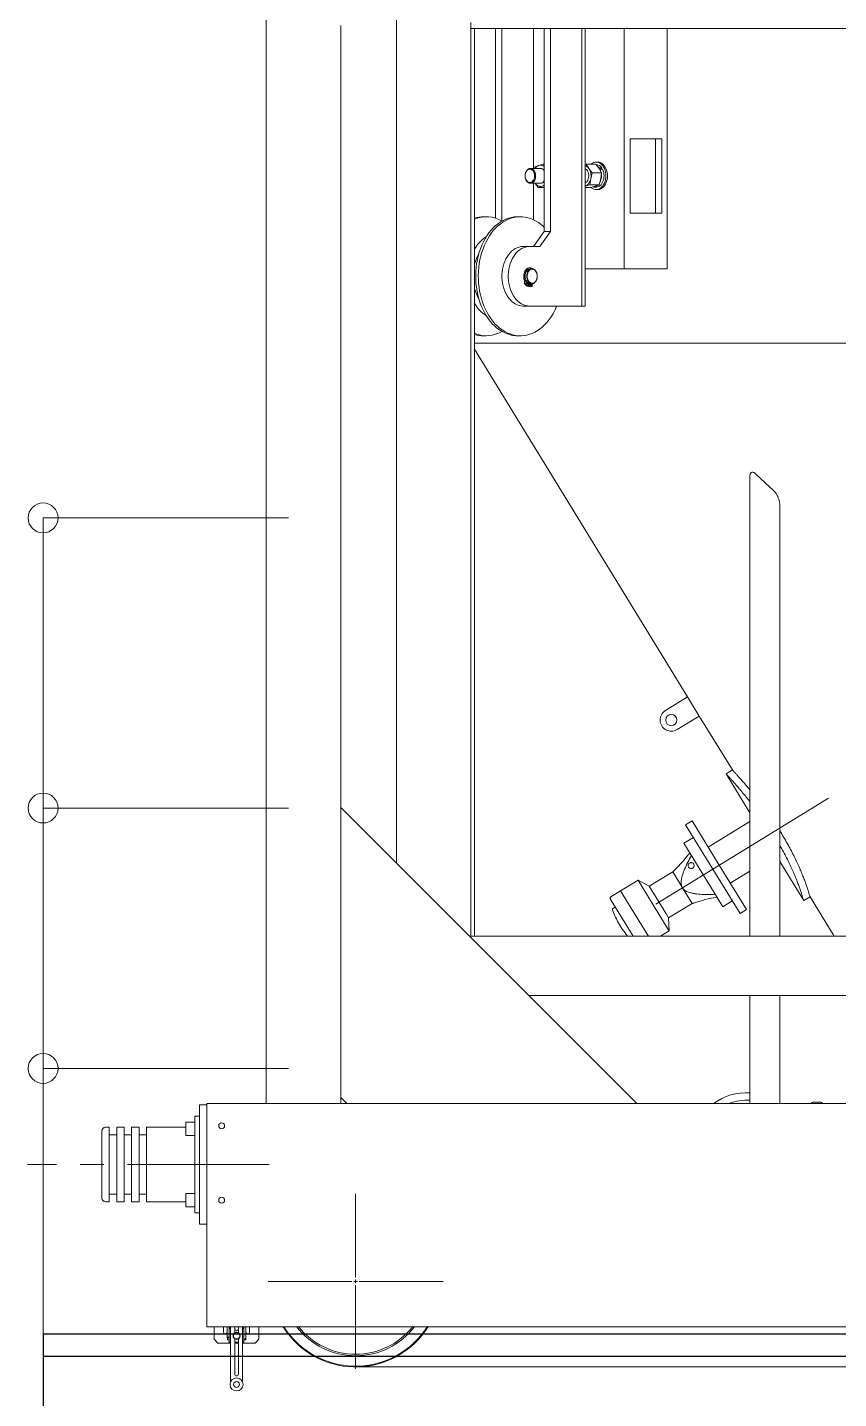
# Model space of a CAD drawing. Header units: millimetres. Extents: x 163705 to 1616509, y 81827 to 302547.
# Drawn here: x 1464665 to 1465755, y 159073 to 160916 of the extents above; entities that cross this region are included whole.
import ezdxf

# ---------------------------------------------------------------- set-up
doc = ezdxf.new("R2010")
doc.units = ezdxf.units.MM
doc.header["$LTSCALE"] = 10
doc.linetypes.add('CENTER2', pattern=[28.575, 19.05, -3.175, 3.175, -3.175])
for name, color, linetype, lineweight in [('1-中心线', 1, 'CENTER2', 0), ('1-护栏', 4, 'Continuous', 18), ('1-设备轮廓', 2, 'Continuous', 18)]:
    doc.layers.add(name, color=color, linetype=linetype, lineweight=lineweight)

# ---------------------------------------------------------------- blocks, each defined once
blk = doc.blocks.new('SW_CENTERMARKSYMBOL_1')
at = {"lineweight": 18}
for p, q in [((0, 5), (0, 117.5)), ((-5, 0), (-117.5, 0)), ((0, 0), (-2.5, 0)), ((0, 0), (0, 2.5)), ((0, 0), (0, -2.5)), ((0, 0), (2.5, 0)), ((5, 0), (117.5, 0)), ((0, -5), (0, -117.5))]:
    blk.add_line(p, q, dxfattribs=at)
blk = doc.blocks.new('G$C4100961E')
for p, q in [((580.8, 386.5), (580.8, 2105.7, 18.2)), ((755.8, 709.5), (755.8, 1910.7, 18.2)), ((680.8, 386.5), (680.8, 1835.7, 18.2)), ((855.8, 1839.5), (855.8, 1831.5)), ((2405.8, 1831.5), (855.8, 1831.5)), ((855.8, 611.5), (855.8, 1831.5)), ((860.8, 611.5), (860.8, 1831.5)), ((889, 1831.5), (889, 1576.5)), ((897.5, 1831.5), (897.5, 1572.7)), ((939.9, 1643.5), (939.9, 1831.5)), ((954.1, 1831.5), (954.1, 1558.5)), ((962.6, 1831.5), (962.6, 1558.5)), ((1005, 1458.5), (1005, 1831.5)), ((1009.2, 1831.5), (1009.2, 1458.5)), ((1061.6, 1831.5), (1061.6, 1508.5)), ((1119.3, 1831.5), (1119.3, 1508.5)), ((1112.5, 1683.5), (1070, 1683.5)), ((1070, 1683.5), (1070, 1583.5)), ((1104, 1583.5), (1104, 1683.5)), ((1112.5, 1583.5), (1112.5, 1683.5)), ((949.1, 1643.5), (935.7, 1643.5)), ((941.5, 1645.5), (941, 1643.5)), ((946.8, 1647.4), (941.5, 1645.5)), ((952.8, 1649.3), (946.8, 1647.4)), ((952.8, 1649.3), (954.1, 1649.3)), ((1010.8, 1649.3), (1009.2, 1648.8)), ((1010.8, 1649.3), (1023.4, 1649.3)), ((1018.8, 1637.4), (1014.4, 1643.4)), ((1026.2, 1652), (1024.1, 1652)), ((1027.6, 1643.7), (1028.1, 1644.2)), ((1027.9, 1643.4), (1031.4, 1637.4)), ((1028.1, 1644.2), (1031.6, 1644.2)), ((1029.2, 1642.3), (1028.8, 1641.8)), ((1029.2, 1642.3), (1032.8, 1642.3)), ((1030, 1642.3), (1031.6, 1644.2)), ((935.7, 1623.5), (949.1, 1623.5)), ((939.9, 1574.5), (939.9, 1623.5)), ((941.9, 1623.5), (946.2, 1617.8)), ((1015.5, 1621.6), (1016.8, 1629.5)), ((1016.8, 1629.5), (1018.8, 1637.4)), ((1018.8, 1637.4), (1031.4, 1637.4)), ((1030.2, 1629.5), (1028.1, 1621.6)), ((1031.4, 1637.4), (1030.2, 1629.5)), ((946.2, 1617.8), (951.5, 1619.7)), ((946.2, 1617.8), (954.1, 1617.8)), ((951.5, 1619.7), (954.1, 1620.5)), ((1009.5, 1619.7), (1009.2, 1619.6)), ((1009.2, 1619.6), (1009.5, 1619.7)), ((1009.2, 1617.8), (1016.8, 1617.8)), ((1009.5, 1619.7), (1015.5, 1621.6)), ((1015.5, 1621.6), (1028.1, 1621.6)), ((1022.9, 1619.7), (1016.8, 1617.8)), ((1020.5, 1618.5), (1024.1, 1618.5)), ((1028.1, 1621.6), (1022.9, 1619.7)), ((1024.1, 1615), (1026.2, 1615)), ((876.3, 1578.5), (872.8, 1578.5)), ((922.3, 1578.5), (918.7, 1578.5)), ((1070, 1583.5), (1112.5, 1583.5)), ((954.1, 1558.5), (939.9, 1538.5)), ((962.6, 1558.5), (948.4, 1538.5)), ((962.6, 1558.5), (954.1, 1558.5)), ((862.4, 1537.7), (860.8, 1535)), ((934.3, 1538.5), (925.8, 1538.5)), ((948.4, 1538.5), (934.3, 1538.5)), ((935.3, 1509.8), (934.6, 1509.8)), ((937.8, 1508.5), (935.5, 1508.5)), ((1009.2, 1508.5), (1061.6, 1508.5)), ((1061.6, 1508.5), (1119.3, 1508.5)), ((927.8, 1492.4), (927.6, 1489.1)), ((928.5, 1492.4), (928.3, 1489.1)), ((932, 1485.4), (931.3, 1485.4)), ((932, 1485.4), (932.8, 1489.3)), ((932.2, 1489.7), (932.4, 1489.6)), ((933.8, 1488.7), (933.1, 1484.8)), ((933.8, 1484.8), (933.1, 1484.8)), ((934.5, 1488.7), (933.8, 1484.8)), ((934.3, 1488.7), (933.8, 1488.7)), ((934.5, 1484.6), (935.2, 1484.6)), ((935.5, 1488.5), (937.8, 1488.5)), ((938.3, 1485.5), (939.2, 1488.5)), ((934.3, 1458.5), (925.8, 1458.5)), ((934.3, 1458.5), (1005, 1458.5)), ((1009.2, 1458.5), (1005, 1458.5)), ((1630.8, 1408.5), (860.8, 1408.5)), ((872.8, 1418.5), (876.3, 1418.5)), ((918.7, 1418.5), (922.3, 1418.5)), ((860.8, 1400.4), (1147, 933)), ((1230.8, 1229.9), (1230.8, 611.5)), ((1238.8, 1232.7), (1262.8, 1210.1)), ((1270.8, 1192), (1270.8, 611.5)), ((1117.2, 914.7), (1147, 933)), ((1147, 933), (1162.7, 907.4)), ((1162.7, 907.4), (1132.9, 889.1)), ((1162.7, 907.4), (1207.1, 834.9)), ((1207.1, 834.9), (1198.6, 829.7)), ((1198.6, 829.7), (1230.8, 777.2)), ((1336.5, 796.9), (1104.1, 654.6)), ((1078.8, 386.5), (680.8, 784.5)), ((1152.9, 766.5), (1144.3, 761.3)), ((1180.9, 701.6), (1144.3, 761.3)), ((1189.4, 706.8), (1152.9, 766.5)), ((1230.8, 765.6), (1174.5, 731.1)), ((1154.8, 744.2), (1142, 736.4)), ((1142, 736.4), (1186.6, 663.6)), ((1217.5, 641.9), (1180.9, 701.6)), ((1226, 647.1), (1189.4, 706.8)), ((1270.8, 711.9), (1303, 659.2)), ((1080.4, 686.9), (1056.8, 672.5)), ((1095.4, 678.6), (1080.4, 686.9)), ((1080.4, 686.9), (1116, 628.7)), ((1127, 697.9), (1095.4, 678.6)), ((1127, 697.9), (1140.1, 676.6)), ((1204.3, 682.5), (1230.8, 698.7)), ((1056.8, 672.5), (1043.6, 664.4)), ((1056.8, 672.5), (1092.5, 614.3)), ((1056.8, 672.5), (1092.5, 614.3)), ((1095.4, 678.6), (1117.7, 642.2)), ((1140.1, 676.6), (1153.1, 655.3)), ((1186.6, 663.6), (1194.2, 651.1)), ((1303.1, 659.2), (1311.6, 664.4)), ((1311.6, 664.4), (1343.9, 611.5)), ((1043, 661.7), (1073.7, 611.5)), ((1049.3, 650.3), (1046.1, 648.4)), ((1121.5, 635.9), (1153.1, 655.3)), ((1194.2, 651.1), (1207, 659)), ((1217.5, 641.9), (1226, 647.1)), ((1058.7, 621.9), (1053.4, 630.5)), ((1116, 628.7), (1122.2, 618.7)), ((1117.7, 642.2), (1121.5, 635.9)), ((1122.2, 618.7), (1121.5, 635.9)), ((2405.8, 611.5), (855.8, 611.5)), ((855.8, 611.5), (855.8, 609.5)), ((1059.6, 620.4), (1058.7, 621.9)), ((1092.5, 614.3), (1094.2, 611.5)), ((1092.5, 614.3), (1094.2, 611.5)), ((1110.4, 611.5), (1122.2, 618.7)), ((2327.8, 531.5), (933.8, 531.5)), ((1230.8, 531.5), (1230.8, 386.5)), ((1270.8, 531.5), (1270.8, 386.5)), ((680.8, 394.5), (688.8, 386.5)), ((1325.8, 388.5), (1315.8, 388.5)), ((484.8, 369.5), (490.8, 369.5)), ((484.8, 239.5), (484.8, 369.5)), ((490.8, 384.5), (500.8, 384.5)), ((490.8, 224.5), (490.8, 384.5)), ((490.8, 369.5), (490.8, 239.5)), ((3200.8, 386.5), (500.8, 386.5)), ((500.8, 386.5), (500.8, 383.5)), ((500.8, 383.5), (500.8, 89.5)), ((369.8, 354.5), (364.8, 354.5)), ((369.8, 354.5), (369.8, 254.5)), ((389.8, 354.5), (379.8, 354.5)), ((379.8, 354.5), (379.8, 254.5)), ((389.8, 354.5), (389.8, 254.5)), ((409.8, 354.5), (399.8, 354.5)), ((399.8, 354.5), (399.8, 254.5)), ((409.8, 354.5), (409.8, 254.5)), ((472.8, 354.5), (419.8, 354.5)), ((419.8, 354.5), (419.8, 254.5)), ((472.8, 344), (472.8, 361.5)), ((484.8, 361.5), (472.9, 361.5)), ((359.8, 349.5), (359.8, 259.5)), ((379.8, 344.5), (369.8, 344.5)), ((399.8, 344.5), (389.8, 344.5)), ((419.8, 344.5), (409.8, 344.5)), ((472.8, 343.6), (472.8, 344)), ((472.9, 343.5), (484.8, 343.5)), ((369.8, 264.5), (379.8, 264.5)), ((389.8, 264.5), (399.8, 264.5)), ((409.8, 264.5), (419.8, 264.5)), ((472.8, 247.6), (472.8, 265.5)), ((484.8, 265.5), (472.9, 265.5)), ((364.8, 254.5), (369.8, 254.5)), ((379.8, 254.5), (389.8, 254.5)), ((399.8, 254.5), (409.8, 254.5)), ((419.8, 254.5), (472.8, 254.5)), ((472.9, 247.5), (484.8, 247.5)), ((484.8, 239.5), (490.8, 239.5)), ((490.8, 224.5), (500.8, 224.5)), ((500.8, 89.5), (500.8, 86.5)), ((3200.8, 86.5), (500.8, 86.5)), ((510.8, 86.5), (510.8, 69.5)), ((523.3, 86.5), (523.3, 79.5)), ((528.1, 72.6), (528.1, 86.5)), ((530.8, 82.9), (530.8, 65.8)), ((530.9, 86.5), (530.9, 83.1)), ((532.8, 13.8), (532.8, 86.5)), ((538.3, 86.5), (538.3, 78.3)), ((543.3, 78.3), (543.3, 86.5)), ((548.8, 86.5), (548.8, 13.8)), ((550.7, 83.1), (550.7, 86.5)), ((550.8, 65.8), (550.8, 82.9)), ((553.5, 86.5), (553.5, 72.5)), ((558.3, 79.5), (558.3, 86.5)), ((570.8, 86.5), (570.8, 69.5)), ((510.8, 69.5), (515.8, 64.5)), ((532.8, 64.5), (515.8, 64.5)), ((530.8, 72.6), (528.1, 72.6)), ((528.1, 72.5), (528.1, 72.6)), ((528.3, 72.6), (528.3, 71.6)), ((530.8, 71.6), (528.3, 71.6)), ((528.5, 71.6), (528.5, 69)), ((530.8, 69), (528.5, 69)), ((530.8, 65.8), (532.8, 65.8)), ((538.3, 70.2), (538.3, 22.8)), ((538.3, 65.8), (543.3, 65.8)), ((543.3, 64.5), (538.3, 64.5)), ((543.3, 22.8), (543.3, 70.2)), ((548.8, 65.8), (550.8, 65.8)), ((565.8, 64.5), (548.8, 64.5)), ((553.1, 69), (550.8, 69)), ((553.1, 69), (553.1, 71.1)), ((565.8, 64.5), (570.8, 69.5)), ((532.8, 13.8), (533.6, 13.8)), ((548.8, 13.8), (548, 13.8))]:
    blk.add_line(p, q)
at = {"lineweight": 18}
blk.add_line((700.8, 32.4), (2956.8, 32.4), dxfattribs=at)
at = {"flags": 128}
for points in [[(930.7, 1640.6), (931.7, 1641.8), (932.9, 1642.7), (934.1, 1643.3), (935.5, 1643.5), (936.8, 1643.4), (938.1, 1642.9), (939.3, 1642.1), (940.4, 1641), (941.3, 1639.6), (942, 1638), (942.5, 1636.2), (942.7, 1634.3), (942.7, 1632.4), (942.4, 1630.6), (941.9, 1628.8), (941.2, 1627.2), (940.2, 1625.9), (939.1, 1624.8), (937.9, 1624), (936.6, 1623.6), (935.2, 1623.6), (933.9, 1623.9), (932.6, 1624.5), (931.5, 1625.5), (930.5, 1626.8), (929.7, 1628.3), (929.1, 1630), (928.7, 1631.8), (928.6, 1633.7), (928.8, 1635.6), (929.2, 1637.4), (929.8, 1639.1), (930.7, 1640.6)], [(930.5, 1639.9), (929.6, 1638.5), (929.1, 1636.8), (928.7, 1635.1), (928.6, 1633.3), (928.8, 1631.5), (929.2, 1629.8), (929.9, 1628.2), (930.7, 1626.8), (931.8, 1625.8), (932.9, 1625), (934.2, 1624.6), (935.5, 1624.6), (936.8, 1624.9), (938, 1625.6), (939, 1626.6), (939.9, 1627.9), (940.6, 1629.4), (941.1, 1631.1), (941.3, 1632.9), (941.3, 1634.7), (941, 1636.5), (940.4, 1638.2), (939.7, 1639.6), (938.7, 1640.8), (937.6, 1641.7), (936.4, 1642.3), (935.1, 1642.5), (933.8, 1642.4), (932.6, 1641.9), (931.5, 1641), (930.5, 1639.9)], [(1012, 1626.3), (1012.9, 1627.7), (1013.5, 1629.4), (1014, 1631.2), (1014.2, 1633.1), (1014.1, 1635), (1013.8, 1636.8), (1013.2, 1638.5), (1012.5, 1640.1), (1011.5, 1641.4), (1010.4, 1642.4), (1009.2, 1643.1)], [(1017.3, 1617.8), (1017.5, 1617.6), (1019.1, 1616.4), (1020.9, 1615.6), (1022.7, 1615.2), (1024.5, 1615.1), (1026.3, 1615.3), (1028.1, 1615.9), (1029.8, 1616.9), (1031.3, 1618.2), (1032.8, 1619.7), (1034.1, 1621.6), (1035.1, 1623.7), (1036, 1626), (1036.6, 1628.4), (1037, 1630.9), (1037.2, 1633.5), (1037, 1636), (1036.7, 1638.6), (1036, 1641), (1035.2, 1643.3), (1034.1, 1645.4), (1032.9, 1647.2), (1031.4, 1648.8), (1029.9, 1650.1), (1028.2, 1651.1), (1026.4, 1651.8), (1024.6, 1652), (1022.8, 1652), (1021, 1651.5), (1019.2, 1650.7), (1017.6, 1649.6), (1017.3, 1649.3)], [(1024.1, 1618.5), (1024.6, 1618.5), (1026.2, 1618.8), (1027.8, 1619.4), (1029.3, 1620.4), (1030.6, 1621.6), (1031.8, 1623.2), (1032.8, 1625), (1033.7, 1627), (1034.3, 1629.1), (1034.6, 1631.4), (1034.7, 1633.7), (1034.6, 1636), (1034.2, 1638.2), (1033.6, 1640.3), (1032.8, 1642.3)], [(1026.2, 1615), (1026.6, 1615.1), (1028.4, 1615.3), (1030.2, 1615.9), (1031.9, 1616.9), (1033.5, 1618.2), (1034.9, 1619.7), (1036.2, 1621.6), (1037.3, 1623.7), (1038.1, 1626), (1038.8, 1628.4), (1039.1, 1630.9), (1039.3, 1633.5), (1039.2, 1636), (1038.8, 1638.6), (1038.2, 1641), (1037.3, 1643.3), (1036.3, 1645.4), (1035, 1647.2), (1033.6, 1648.8), (1032, 1650.1), (1030.3, 1651.1), (1028.5, 1651.8), (1026.7, 1652), (1026.2, 1652)], [(1030.3, 1639.5), (1030.1, 1640.3), (1029.2, 1642.3)], [(1016.8, 1629.5), (1016.3, 1627.8), (1015.7, 1626.1), (1014.9, 1624.6), (1014.1, 1623.2), (1013, 1622), (1011.9, 1621), (1010.7, 1620.2), (1009.5, 1619.7)], [(918.7, 1578.5), (917.6, 1578.5), (913.8, 1578.3), (910.1, 1577.6), (906.4, 1576.6), (902.7, 1575.3), (899.1, 1573.6), (895.6, 1571.6), (892.2, 1569.2), (888.9, 1566.6), (885.8, 1563.6), (882.8, 1560.3), (880, 1556.8), (877.3, 1553)], [(954.1, 1564.7), (953.3, 1565.4), (950.1, 1568.2), (946.8, 1570.6), (943.3, 1572.8), (939.8, 1574.6), (936.1, 1576.1), (932.4, 1577.2), (928.7, 1578), (924.9, 1578.5), (921.1, 1578.5), (917.4, 1578.3), (913.6, 1577.6), (909.9, 1576.6), (906.2, 1575.3), (902.6, 1573.6), (899.1, 1571.6), (895.8, 1569.2), (892.5, 1566.6), (889.3, 1563.6), (886.3, 1560.3), (883.5, 1556.8), (880.8, 1553)], [(877.3, 1553), (874.8, 1549), (872.5, 1544.7), (870.4, 1540.3), (868.6, 1535.6), (866.9, 1530.8), (865.5, 1525.8), (864.4, 1520.7), (863.4, 1515.6), (862.8, 1510.3), (862.3, 1505), (862.2, 1499.7), (862.2, 1494.3), (862.6, 1489), (863.1, 1483.7), (864, 1478.5), (865, 1473.4), (866.3, 1468.3), (867.9, 1463.5), (869.7, 1458.7), (871.6, 1454.2), (873.8, 1449.8), (876.2, 1445.7), (878.8, 1441.8), (881.6, 1438.2), (884.5, 1434.8), (887.6, 1431.7), (890.8, 1428.9), (894.2, 1426.5), (897.7, 1424.3), (901.2, 1422.5), (904.8, 1421), (908.5, 1419.9), (912.3, 1419.1), (916, 1418.6), (918.7, 1418.5)], [(880.8, 1553), (878.3, 1549), (876.1, 1544.7), (874, 1540.3), (872.1, 1535.6), (870.5, 1530.8), (869.1, 1525.8), (867.9, 1520.7), (867, 1515.6), (866.3, 1510.3), (865.9, 1505), (865.7, 1499.7), (865.8, 1494.3), (866.1, 1489), (866.7, 1483.7), (867.5, 1478.5), (868.6, 1473.4), (869.9, 1468.3), (871.4, 1463.5), (873.2, 1458.7), (875.2, 1454.2), (877.4, 1449.8), (879.8, 1445.7), (882.4, 1441.8), (885.1, 1438.2), (888.1, 1434.8), (891.2, 1431.7), (894.4, 1428.9), (897.7, 1426.5), (901.2, 1424.3), (904.7, 1422.5), (908.4, 1421), (912.1, 1419.9), (915.8, 1419.1), (919.6, 1418.6), (923.4, 1418.6), (927.1, 1418.8), (930.9, 1419.5), (934.6, 1420.5), (938.3, 1421.8), (941.9, 1423.5), (945.4, 1425.5), (948.8, 1427.9), (952, 1430.5), (955.2, 1433.5), (958.2, 1436.8), (961, 1440.3), (963.7, 1444.1), (966.2, 1448.1), (968.4, 1452.4), (970.5, 1456.8), (971.2, 1458.5)], [(925.8, 1538.5), (923.1, 1538.4), (920.4, 1537.8), (917.8, 1536.9), (915.3, 1535.7), (912.8, 1534.1), (910.5, 1532.2), (908.3, 1530), (906.3, 1527.5), (904.4, 1524.7), (902.7, 1521.8), (901.3, 1518.5), (900.1, 1515.2), (899.1, 1511.6), (898.3, 1508), (897.8, 1504.2), (897.5, 1500.5), (897.5, 1496.6), (897.8, 1492.9), (898.3, 1489.1), (899.1, 1485.5), (900.1, 1481.9), (901.3, 1478.5), (902.7, 1475.3), (904.4, 1472.4), (906.3, 1469.6), (908.3, 1467.1), (910.5, 1464.9), (912.8, 1463), (915.3, 1461.4), (917.8, 1460.2), (920.4, 1459.3), (923.1, 1458.7), (925.8, 1458.5)], [(934.3, 1538.5), (931.6, 1538.4), (928.9, 1537.8), (926.3, 1536.9), (923.8, 1535.7), (921.3, 1534.1), (919, 1532.2), (916.8, 1530), (914.8, 1527.5), (912.9, 1524.7), (911.2, 1521.8), (909.8, 1518.5), (908.5, 1515.2), (907.5, 1511.6), (906.8, 1508), (906.3, 1504.2), (906, 1500.5), (906, 1496.6), (906.3, 1492.9), (906.8, 1489.1), (907.5, 1485.5), (908.5, 1481.9), (909.8, 1478.5), (911.2, 1475.3), (912.9, 1472.4), (914.8, 1469.6), (916.8, 1467.1), (919, 1464.9), (921.3, 1463), (923.8, 1461.4), (926.3, 1460.2), (928.9, 1459.3), (931.6, 1458.7), (934.3, 1458.5)], [(934.6, 1509.8), (933.7, 1509.7), (932.3, 1509.3), (931, 1508.6), (929.8, 1507.5), (928.8, 1506.1), (927.9, 1504.5), (927.2, 1502.7), (926.8, 1500.8), (926.7, 1498.8), (926.8, 1496.8), (927.1, 1494.8), (927.7, 1493)], [(939.3, 1508.3), (938.6, 1508.8), (937.3, 1509.5), (935.9, 1509.8), (934.5, 1509.7), (933.1, 1509.3), (931.7, 1508.6), (930.5, 1507.5), (929.5, 1506.1), (928.6, 1504.5), (927.9, 1502.7), (927.5, 1500.8), (927.4, 1498.8), (927.5, 1496.8), (927.8, 1494.8), (928.4, 1493)], [(935.5, 1508.5), (935.4, 1508.5), (934, 1508.3), (932.7, 1507.7), (931.6, 1506.8), (930.5, 1505.6), (929.7, 1504.1), (929, 1502.5), (928.6, 1500.6), (928.5, 1498.8), (928.6, 1496.9), (928.9, 1495), (929.5, 1493.3), (930.3, 1491.8), (931.3, 1490.5), (932.5, 1489.5)], [(934.7, 1489.5), (933.6, 1490.5), (932.6, 1491.8), (931.8, 1493.3), (931.2, 1495), (930.8, 1496.9), (930.7, 1498.8), (930.9, 1500.6), (931.3, 1502.5), (931.9, 1504.1), (932.8, 1505.6), (933.8, 1506.8), (935, 1507.7), (936.3, 1508.3), (937.6, 1508.5), (939, 1508.4), (940.3, 1507.9), (941.5, 1507.1), (942.5, 1506), (943.5, 1504.6), (944.2, 1503), (944.6, 1501.2), (944.9, 1499.3), (944.8, 1497.4), (944.5, 1495.5), (944, 1493.8), (943.3, 1492.2), (942.3, 1490.9), (941.2, 1489.8), (940, 1489), (938.7, 1488.6), (937.3, 1488.6), (936, 1488.9), (934.7, 1489.5)], [(935.2, 1490), (936.5, 1489.4), (937.8, 1489.1), (939.1, 1489.1), (940.4, 1489.6), (941.6, 1490.4), (942.6, 1491.5), (943.5, 1492.8), (944.2, 1494.4), (944.7, 1496.2), (944.9, 1498), (944.8, 1499.9), (944.5, 1501.7), (943.9, 1503.4), (943.2, 1504.9), (942.2, 1506.1), (941.1, 1507.1), (939.8, 1507.7), (938.5, 1508), (937.2, 1508), (935.9, 1507.5), (934.7, 1506.7), (933.7, 1505.6), (932.8, 1504.3), (932.1, 1502.7), (931.7, 1500.9), (931.5, 1499.1), (931.5, 1497.2), (931.8, 1495.4), (932.4, 1493.7), (933.2, 1492.2), (934.1, 1491), (935.2, 1490)], [(931.2, 1488.7), (931.2, 1489.1), (931.1, 1489.4), (930.9, 1489.7), (930.7, 1489.9), (930.4, 1489.9), (930.1, 1489.8), (929.9, 1489.5), (929.8, 1489.2), (929.8, 1488.8), (929.9, 1488.4), (930.1, 1488.1), (930.3, 1487.9), (930.6, 1487.9), (930.9, 1488), (931.1, 1488.3), (931.2, 1488.7)], [(932.7, 1488.9), (932.8, 1488.9), (933.8, 1488.6)], [(932.7, 1488.8), (933.3, 1488.7), (933.7, 1488.6)], [(935.6, 1487.1), (935.6, 1486.7), (935.7, 1486.3), (935.9, 1486), (936.1, 1485.8), (936.4, 1485.8), (936.7, 1486), (936.9, 1486.2), (937, 1486.6), (937, 1487), (936.9, 1487.3), (936.7, 1487.6), (936.5, 1487.8), (936.2, 1487.8), (936, 1487.7), (935.8, 1487.4), (935.6, 1487.1)], [(603.2, 86.5), (604.6, 84.3), (608.2, 79.1)], [(604.3, 86.5), (605.4, 84.9), (609, 79.7)]]:
    blk.add_lwpolyline(points, dxfattribs=at)
for centre, radius in [((1125, 901.9), 7.5), ((520.8, 356.5), 4), ((520.8, 256.5), 4)]:
    blk.add_circle(centre, radius)
for centre, radius, start, end in [((950.3, 1638), 10, 110.6808, 146.6756), ((949.1, 1640.1), 7.65, 49.7393, 107.9741), ((948.8, 1637.4), 6.19, 32.9769, 87.473), ((1006, 1638.1), 9.9, 31.9779, 71.1321), ((998.6, 1633.5), 18.6, 347.4688, 31.8333), ((1023.7, 1639.3), 9.33, 31.6986, 87.5537), ((1018.7, 1637.8), 11.4, 34.4498, 55.1497), ((949.2, 1627.7), 8.38, 209.9842, 285.8953), ((948.8, 1629.7), 6.18, 272.5713, 326.3211), ((1006.3, 1630.3), 6.93, 294.8423, 324.7262), ((1011.7, 1633.4), 19.5, 331.7712, 4.3031), ((948.6, 1628), 8.79, 289.3537, 308.7681), ((1020.4, 1627), 8.49, 265.5235, 312.3737), ((876.3, 1537), 41.5, 59.324, 112.0523), ((872.8, 1537.8), 40.7, 90.0609, 107.1673), ((899.4, 1514.3), 43.8, 121.8841, 147.6806), ((913.7, 1501.5), 54.7, 149.8671, 165.3531), ((913.8, 1495.7), 54.8, 194.6583, 210.1215), ((928.3, 1489), 0.632, 176.0253, 212.5171), ((926.5, 1492.5), 1.35, 356.6812, 21.4331), ((936, 1494), 9.82, 213.0781, 241.9858), ((929, 1489), 0.632, 176.0253, 212.5171), ((927.2, 1492.5), 1.35, 356.6812, 21.4331), ((936.7, 1494), 9.82, 213.0781, 241.9858), ((936.8, 1495.8), 7.63, 204.0044, 238.31), ((929.3, 1488.9), 1.16, 346.5753, 46.6229), ((929.5, 1488.8), 0.976, 310.7239, 352.9311), ((935.6, 1493.9), 5.38, 234.6841, 269.5542), ((934.5, 1491.3), 6.72, 257.4788, 269.975), ((935.2, 1491.4), 6.81, 257.6418, 294.631), ((935.2, 1486.8), 1.19, 313.1534, 46.8466), ((937.9, 1485.6), 0.43, 297.7882, 345.2418), ((940.3, 1488.2), 1.1, 148.2718, 162.6667), ((900, 1483.6), 44.8, 208.7462, 237.9697), ((876.3, 1460.2), 41.6, 248.0047, 300.6191), ((872.8, 1459.4), 40.9, 252.8564, 269.9154), ((1125, 901.9), 15, 121.4875, 301.4875), ((1044.7, 662.7), 2, 121.4875, 211.4875), ((1046.4, 647.9), 0.5, 121.4875, 198.6992), ((1151.2, 683.4), 111.2, 198.6992, 208.4457), ((1049.1, 650.8), 0.5, 301.4875, 31.4875), ((1151.2, 683.4), 111.2, 214.5293, 220.2704), ((1226.3, 326), 75, 86.5602, 126.2285), ((1226.3, 326), 65, 86.0302, 111.445), ((1315.8, 386), 2.5, 90, 168.463), ((1325.8, 386), 2.5, 11.537, 90), ((364.8, 349.5), 5, 90, 180), ((472.9, 361.5), 0.1, 90, 180), ((472.9, 343.6), 0.1, 180, 270), ((364.8, 259.5), 5, 180, 270), ((472.9, 265.5), 0.1, 90, 180), ((472.9, 247.6), 0.1, 180, 270), ((525.8, 79.5), 2.5, 180, 336.9261), ((527.5, 85.2), 4, 324.3409, 18.9656), ((540.8, 74.2), 4.75, 0, 180), ((540.8, 74.2), 4.75, 180, 0), ((540.8, 74.2), 4.25, 0, 180), ((540.8, 74.2), 4.25, 180, 0), ((540.8, 85.2), 3.62, 226.3972, 313.6028), ((540.8, 85.2), 3.65, 226.7698, 313.2302), ((554, 85.2), 4, 161.0344, 180), ((554, 85.2), 4, 180, 215.6591), ((555.8, 79.5), 2.5, 203.0739, 0), ((700.8, 147.4), 115, 216.4084, 328.0826), ((700.8, 147.4), 114, 216.4084, 327.7703), ((700.8, 147.4), 100, 217.445, 322.555), ((700.8, 147.4), 98, 218.3459, 321.6541), ((531.1, 72.5), 3, 180, 209.9264), ((550.5, 72.5), 3, 275.7392, 0), ((540.8, 22.8), 2.5, 180, 0), ((540.8, 8.8), 8.75, 0, 180), ((540.8, 8.8), 8.75, 180, 0), ((540.8, 8.8), 4, 0, 180), ((540.8, 8.8), 4, 180, 0)]:
    blk.add_arc(centre, radius, start, end)
for points, knots in [([(954.1, 1647.2), (953.9, 1647.5), (953.5, 1648.2), (953.1, 1648.9), (952.8, 1649.3)], [0, 0, 0, 0, 0.3706028, 1, 1, 1, 1]), ([(1014.4, 1643.4), (1013.4, 1644.9), (1012.1, 1646.9), (1011.1, 1648.9), (1010.8, 1649.3)], [0, 0, 0, 0, 0.774963, 1, 1, 1, 1]), ([(1023.4, 1649.3), (1023.8, 1648.9), (1025.4, 1646.9), (1026.8, 1644.9), (1027.9, 1643.4)], [0, 0, 0, 0, 0.225037, 1, 1, 1, 1]), ([(1230.8, 1229.9), (1230.8, 1230.5), (1230.8, 1231.5), (1231.2, 1233), (1231.8, 1234.3), (1232.9, 1235.1), (1234.2, 1235.3), (1235.6, 1235), (1237.2, 1234.1), (1238.2, 1233.2), (1238.8, 1232.7)], [0, 0, 0, 0, 0.132896, 0.265527, 0.401805, 0.53938, 0.634371, 0.729371, 0.853906, 1, 1, 1, 1]), ([(1262.8, 1210.1), (1263.3, 1209.7), (1264.2, 1208.7), (1265.8, 1206.6), (1267.4, 1204), (1269, 1200.7), (1270.1, 1197.2), (1270.7, 1194.3), (1270.7, 1192.6), (1270.8, 1192)], [0, 0, 0, 0, 0.091757, 0.183692, 0.356571, 0.529756, 0.714977, 0.900067, 1, 1, 1, 1]), ([(1198.7, 829.6), (1198.6, 829.6), (1198.6, 829.7), (1199.1, 829.2), (1200.3, 827.9), (1202.1, 825.9), (1204.6, 823.2), (1207.6, 819.8), (1211.2, 815.7), (1215.3, 811.1), (1219.7, 805.8), (1224.6, 800), (1228.3, 795.5), (1230.4, 792.8), (1230.8, 792.3)], [0, 0, 0, 0, 0.029608, 0.124858, 0.219606, 0.314803, 0.410414, 0.505263, 0.600209, 0.695897, 0.790933, 0.885707, 0.98112, 1, 1, 1, 1]), ([(1207.2, 834.8), (1207.2, 834.9), (1207.1, 835), (1207.6, 834.4), (1208.8, 833.1), (1210.6, 831.1), (1213.1, 828.4), (1216.2, 825), (1219.7, 821), (1223.8, 816.3), (1227.5, 812), (1230, 809), (1230.8, 808)], [0, 0, 0, 0, 0.035285, 0.148801, 0.261717, 0.375169, 0.489113, 0.602151, 0.715304, 0.829341, 0.9426, 1, 1, 1, 1]), ([(1270.8, 753.2), (1270.8, 753.2), (1272.6, 750.4), (1276, 744.7), (1280.9, 736.3), (1285.4, 728), (1289.6, 719.8), (1293.4, 711.9), (1296.9, 704.4), (1299.9, 697.2), (1302.6, 690.6), (1304.9, 684.5), (1306.8, 679.2), (1308.4, 674.5), (1309.6, 670.7), (1310.6, 667.7), (1311.2, 665.6), (1311.5, 664.5), (1311.5, 664.5), (1311.5, 664.5)], [0, 0, 0, 0, 0.00072, 0.064619, 0.128384, 0.191779, 0.255448, 0.319433, 0.382911, 0.446436, 0.510452, 0.574044, 0.637442, 0.701272, 0.765099, 0.828459, 0.891962, 0.955989, 1, 1, 1, 1]), ([(1149.9, 723.5), (1148.6, 721.9), (1146.1, 718.7), (1142.3, 714), (1138.5, 709.6), (1134.9, 705.8), (1131.7, 702.5), (1129.6, 700.4), (1128.3, 699.1), (1127.6, 698.4), (1127.1, 698), (1127.1, 697.9), (1127, 697.9)], [0, 0, 0, 0, 0.144765, 0.28952, 0.435953, 0.582308, 0.698517, 0.816501, 0.863395, 0.910987, 0.95478, 1, 1, 1, 1]), ([(1140.1, 676.6), (1140, 676.7), (1139.6, 677.3), (1139, 678.6), (1138.5, 680.8), (1138.2, 683.4), (1138.4, 687.1), (1139.3, 691.5), (1140.9, 696.5), (1143.5, 703), (1147.2, 710.9), (1150.5, 716.8), (1152.2, 719.7)], [0, 0, 0, 0, 0.006846, 0.047937, 0.089075, 0.149358, 0.2098, 0.322208, 0.435241, 0.548225, 0.774055, 1, 1, 1, 1]), ([(1270.8, 733.7), (1271.3, 732.9), (1273.4, 729.2), (1276.9, 722.8), (1281.1, 714.6), (1284.9, 706.7), (1288.4, 699.1), (1291.4, 692), (1294.1, 685.4), (1296.4, 679.3), (1298.3, 673.9), (1299.9, 669.3), (1301.1, 665.4), (1302.1, 662.5), (1302.7, 660.4), (1303, 659.3), (1303, 659.3), (1303, 659.3)], [0, 0, 0, 0, 0.0223406, 0.0934485, 0.1648635, 0.2366333, 0.3078344, 0.3790881, 0.4508929, 0.5222206, 0.5933327, 0.6649276, 0.7365199, 0.807589, 0.8788174, 0.9506348, 1, 1, 1, 1]), ([(1149.6, 709.7), (1150, 709.9), (1150.8, 710.3), (1152.1, 710.4), (1153.3, 710.1), (1154.4, 709.4), (1155.3, 708.3), (1155.8, 706.9), (1155.7, 705.4), (1155.2, 704), (1154.2, 703), (1153, 702.4), (1151.8, 702.2), (1150.6, 702.4), (1149.3, 703), (1148.3, 704.1), (1147.7, 705.4), (1147.6, 706.9), (1148.1, 708.2), (1148.8, 709.2), (1149.4, 709.6), (1149.6, 709.7)], [0, 0, 0, 0, 0.049318, 0.098604, 0.148786, 0.201406, 0.25741, 0.316878, 0.377971, 0.436549, 0.488893, 0.535783, 0.581411, 0.629788, 0.683287, 0.741939, 0.803009, 0.862544, 0.918226, 0.97022, 1, 1, 1, 1]), ([(1184, 667.8), (1181.1, 667.6), (1175.2, 667.4), (1166.3, 667.5), (1158.5, 668.2), (1152, 669.4), (1147.7, 670.7), (1144.7, 672.2), (1142.9, 673.4), (1141.3, 674.9), (1140.5, 676), (1140.1, 676.6)], [0, 0, 0, 0, 0.194185, 0.388495, 0.5823, 0.699612, 0.816519, 0.863795, 0.911002, 0.955532, 1, 1, 1, 1]), ([(1153.1, 655.3), (1153.1, 655.3), (1153.1, 655.3), (1153.3, 655.3), (1153.9, 655.6), (1155, 655.9), (1156.8, 656.5), (1159.1, 657.3), (1162.9, 658.5), (1168.8, 660.2), (1176.9, 662.2), (1183.2, 663.4), (1186.3, 664)], [0, 0, 0, 0, 0.006847, 0.047366, 0.089091, 0.148678, 0.209826, 0.293305, 0.376891, 0.548197, 0.773353, 1, 1, 1, 1])]:
    blk.add_open_spline(points, degree=3, knots=knots)
at = {"layer": '1-中心线'}
blk.add_line((584.8, 304.6), (259.8, 304.6), dxfattribs=at)
at = {"layer": '1-中心线', "lineweight": 0}
blk.add_blockref('SW_CENTERMARKSYMBOL_1', (700.8, 147.4), dxfattribs=at)
blk = doc.blocks.new('*U286')
for p, q in [((0, 100, -1), (43584.1, 100, -19.8)), ((0, 100, -1), (0, 0, -0.9)), ((0, 70, -1), (43584.1, 70, -19.8))]:
    blk.add_line(p, q)
blk = doc.blocks.new('G$C892C06D1')
at = {"layer": '1-护栏'}
for p, q in [((20.1, 1200), (350.1, 1200)), ((20.1, 0), (20.1, 1200)), ((20.1, 810), (350.1, 810)), ((20.1, 460), (350.1, 460))]:
    blk.add_line(p, q, dxfattribs=at)
for centre in [(20.1, 1200), (20.1, 810), (20.1, 460)]:
    blk.add_circle(centre, 20.1, dxfattribs=at)

msp = doc.modelspace()

# ---------------------------------------------------------------- block references
msp.add_blockref('*U286', (1464685.648, 159059.632, 0.676))
at = {"layer": '1-设备轮廓'}
for name, p in [('G$C4100961E', (1464404.884, 159082.943, -1.327)), ('G$C892C06D1', (1464665.584, 159056.632))]:
    msp.add_blockref(name, p, dxfattribs=at)

doc.saveas('drawing.dxf')
